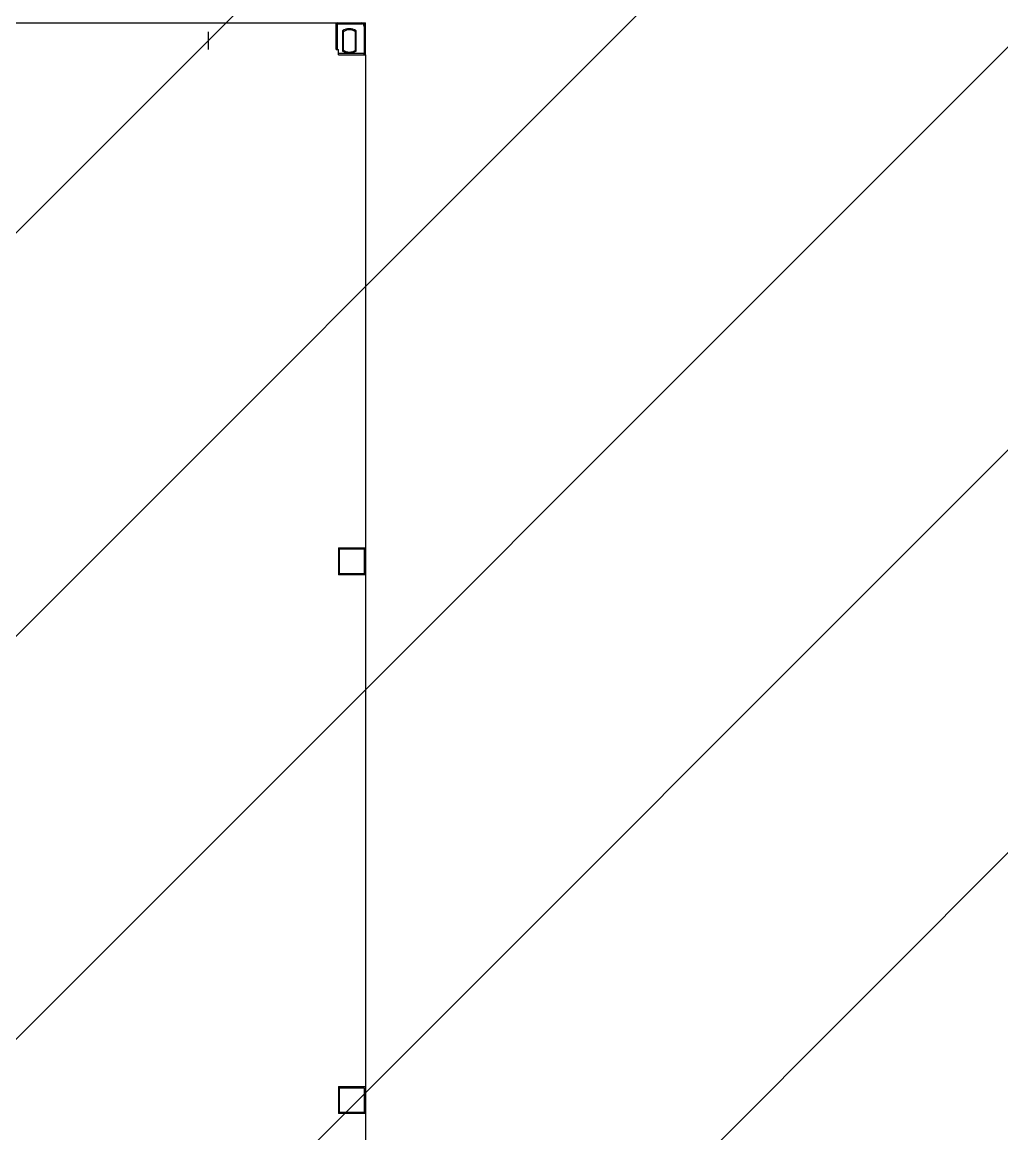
# Model space of a CAD drawing. Header units: millimetres. Extents: x -300 to 383236, y -195106 to -144646.
# Drawn here: x 63600.7 to 63928.2, y -149289.2 to -148917.8 of the extents above; entities that cross this region are included whole.
import ezdxf

# ---------------------------------------------------------------- set-up
doc = ezdxf.new("R2010")
doc.units = ezdxf.units.MM
doc.header["$LTSCALE"] = 60
doc.linetypes.add('CENTER', pattern=[2, 1.25, -0.25, 0.25, -0.25])
doc.layers.add('C_CEN', color=1, linetype='CENTER')

# ---------------------------------------------------------------- blocks, each defined once
blk = doc.blocks.new('KEY PLAN_NEW')
at = {"color": 253}
for p, q in [((-2000.62, -1071.94, 46), (-1947.1, -1071.94, 46)), ((-1947.1, -1071.94, 46), (-1943.86, -1071.94, 46)), ((-1943.86, -1075.5, 46), (-1943.86, -1071.94, 46)), ((-1947.1, -1074.94, 46), (-1946.86, -1074.94, 46)), ((-1946.86, -1075.5, 46), (-1946.86, -1074.94, 46)), ((-1943.86, -1075.5, 46), (-1943.86, -1368.38, 46)), ((-1946.86, -1130.44, 46), (-1946.86, -1133.44, 46)), ((-1946.86, -1130.44, 46), (-1943.86, -1130.44, 46)), ((-1946.74, -1133.32, 46), (-1946.74, -1130.56, 46)), ((-1946.74, -1130.56, 46), (-1943.98, -1130.56, 46)), ((-1943.98, -1130.56, 46), (-1943.98, -1133.32, 46)), ((-1943.98, -1130.56, 46), (-1943.98, -1133.32, 46)), ((-1943.86, -1130.44, 46), (-1943.86, -1133.44, 46)), ((-1943.86, -1133.44, 46), (-1946.86, -1133.44, 46)), ((-1943.98, -1133.32, 46), (-1946.74, -1133.32, 46)), ((-1946.86, -1190.44, 46), (-1946.86, -1193.44, 46)), ((-1946.86, -1190.44, 46), (-1943.86, -1190.44, 46)), ((-1946.74, -1193.32, 46), (-1946.74, -1190.56, 46)), ((-1946.74, -1190.56, 46), (-1943.98, -1190.56, 46)), ((-1943.98, -1190.56, 46), (-1943.98, -1193.32, 46)), ((-1943.98, -1190.56, 46), (-1943.98, -1193.32, 46)), ((-1943.86, -1193.44, 46), (-1946.86, -1193.44, 46)), ((-1943.98, -1193.32, 46), (-1946.74, -1193.32, 46))]:
    blk.add_line(p, q, dxfattribs=at)
at = {"color": 253, "linetype": 'Continuous'}
for p, q in [((-1947.1, -1074.94, 46), (-1947.1, -1071.94, 46)), ((-1947.1, -1072.06, 46), (-1946.98, -1072.06, 46)), ((-1946.98, -1071.94, 46), (-1946.98, -1072.06, 46)), ((-1946.98, -1074.94, 46), (-1946.98, -1072.06, 46)), ((-1946.98, -1072.06, 46), (-1944.27, -1072.06, 46)), ((-1944.27, -1072.06, 46), (-1944.27, -1071.94, 46)), ((-1943.98, -1072.06, 46), (-1943.98, -1072.06, 46)), ((-1943.98, -1072.06, 46), (-1943.98, -1072.06, 46)), ((-1946.4, -1072.84, 46), (-1946.4, -1075.1, 46)), ((-1946.28, -1075.04, 46), (-1946.28, -1072.91, 46)), ((-1945.01, -1072.91, 46), (-1945.01, -1075.04, 46)), ((-1944.89, -1075.1, 46), (-1944.89, -1072.84, 46)), ((-1943.98, -1072.35, 46), (-1943.86, -1072.35, 46)), ((-1943.98, -1072.35, 46), (-1943.98, -1075.38, 46)), ((-1943.98, -1075.38, 46), (-1946.86, -1075.38, 46)), ((-1946.86, -1075.5, 46), (-1943.86, -1075.5, 46)), ((-1943.98, -1075.5, 46), (-1943.98, -1075.38, 46)), ((-1943.98, -1075.38, 46), (-1943.86, -1075.38, 46))]:
    blk.add_line(p, q, dxfattribs=at)
for centre, radius, start, end in [((-1946.98, -1072.06, 46), 0.12, 90, 180), ((-1944.27, -1072.35, 46), 0.41, 0, 90), ((-1944.27, -1072.35, 46), 0.29, 0, 90), ((-1945.64, -1073.97, 46), 1.36, 56.2792, 123.7208), ((-1945.64, -1073.97, 46), 1.24, 59.1964, 120.8036), ((-1945.64, -1073.97, 46), 1.36, 236.2792, 303.7208), ((-1945.64, -1073.97, 46), 1.24, 239.1964, 300.8036), ((-1943.98, -1075.38, 46), 0.12, 270, 0)]:
    blk.add_arc(centre, radius, start, end, dxfattribs=at)
for points, knots in [([(-1946.28, -1072.91, 46), (-1946.28, -1072.91, 46), (-1946.28, -1072.91, 46), (-1946.28, -1072.91, 46), (-1946.28, -1072.91, 46), (-1946.28, -1072.91, 46), (-1946.28, -1072.91, 46), (-1946.28, -1072.91, 46), (-1946.28, -1072.91, 46), (-1946.28, -1072.91, 46), (-1946.28, -1072.9, 46), (-1946.29, -1072.9, 46), (-1946.29, -1072.9, 46), (-1946.29, -1072.9, 46), (-1946.29, -1072.9, 46), (-1946.29, -1072.9, 46), (-1946.3, -1072.9, 46), (-1946.3, -1072.9, 46), (-1946.3, -1072.9, 46), (-1946.3, -1072.9, 46), (-1946.3, -1072.89, 46), (-1946.3, -1072.89, 46), (-1946.31, -1072.89, 46), (-1946.31, -1072.89, 46), (-1946.32, -1072.89, 46), (-1946.32, -1072.89, 46), (-1946.32, -1072.88, 46), (-1946.32, -1072.88, 46), (-1946.32, -1072.88, 46), (-1946.32, -1072.88, 46), (-1946.33, -1072.88, 46), (-1946.33, -1072.88, 46), (-1946.34, -1072.88, 46), (-1946.34, -1072.87, 46), (-1946.35, -1072.87, 46), (-1946.35, -1072.87, 46), (-1946.35, -1072.87, 46), (-1946.35, -1072.87, 46), (-1946.36, -1072.86, 46), (-1946.36, -1072.86, 46), (-1946.36, -1072.86, 46), (-1946.36, -1072.86, 46), (-1946.37, -1072.86, 46), (-1946.37, -1072.86, 46), (-1946.38, -1072.85, 46), (-1946.38, -1072.85, 46), (-1946.39, -1072.85, 46), (-1946.39, -1072.85, 46), (-1946.39, -1072.84, 46), (-1946.39, -1072.84, 46), (-1946.39, -1072.84, 46), (-1946.4, -1072.84, 46), (-1946.4, -1072.84, 46), (-1946.4, -1072.84, 46)], [0, 0, 0, 0, 0.06206, 0.12459, 0.12459, 0.155854, 0.155854, 0.171487, 0.171487, 0.187119, 0.187119, 0.249648, 0.249648, 0.312178, 0.312178, 0.343442, 0.343442, 0.359075, 0.359075, 0.374707, 0.374707, 0.437236, 0.437236, 0.499766, 0.499766, 0.53103, 0.53103, 0.546663, 0.546663, 0.562295, 0.562295, 0.624824, 0.624824, 0.687353, 0.687353, 0.749883, 0.749883, 0.765515, 0.765515, 0.781147, 0.781147, 0.812412, 0.812412, 0.874941, 0.874941, 0.937471, 0.937471, 0.968735, 0.968735, 0.984368, 0.992184, 0.992184, 1, 1, 1, 1]), ([(-1944.89, -1072.84, 46), (-1944.89, -1072.84, 46), (-1944.89, -1072.84, 46), (-1944.89, -1072.84, 46), (-1944.89, -1072.84, 46), (-1944.89, -1072.84, 46), (-1944.89, -1072.85, 46), (-1944.9, -1072.85, 46), (-1944.9, -1072.85, 46), (-1944.91, -1072.85, 46), (-1944.91, -1072.86, 46), (-1944.92, -1072.86, 46), (-1944.92, -1072.86, 46), (-1944.92, -1072.86, 46), (-1944.93, -1072.86, 46), (-1944.93, -1072.86, 46), (-1944.93, -1072.87, 46), (-1944.93, -1072.87, 46), (-1944.93, -1072.87, 46), (-1944.94, -1072.87, 46), (-1944.94, -1072.87, 46), (-1944.95, -1072.88, 46), (-1944.95, -1072.88, 46), (-1944.96, -1072.88, 46), (-1944.96, -1072.88, 46), (-1944.96, -1072.88, 46), (-1944.96, -1072.88, 46), (-1944.96, -1072.88, 46), (-1944.97, -1072.89, 46), (-1944.97, -1072.89, 46), (-1944.97, -1072.89, 46), (-1944.97, -1072.89, 46), (-1944.98, -1072.89, 46), (-1944.98, -1072.89, 46), (-1944.99, -1072.9, 46), (-1944.99, -1072.9, 46), (-1944.99, -1072.9, 46), (-1944.99, -1072.9, 46), (-1944.99, -1072.9, 46), (-1944.99, -1072.9, 46), (-1944.99, -1072.9, 46), (-1944.99, -1072.9, 46), (-1945, -1072.9, 46), (-1945, -1072.9, 46), (-1945, -1072.91, 46), (-1945, -1072.91, 46), (-1945, -1072.91, 46), (-1945, -1072.91, 46), (-1945, -1072.91, 46), (-1945, -1072.91, 46), (-1945.01, -1072.91, 46), (-1945.01, -1072.91, 46), (-1945.01, -1072.91, 46), (-1945.01, -1072.91, 46)], [0, 0, 0, 0, 0.00782, 0.00782, 0.015639, 0.031279, 0.031279, 0.062557, 0.062557, 0.125114, 0.125114, 0.187671, 0.187671, 0.21895, 0.21895, 0.234589, 0.234589, 0.250228, 0.250228, 0.312785, 0.312785, 0.375342, 0.375342, 0.437899, 0.437899, 0.453538, 0.453538, 0.469178, 0.469178, 0.500456, 0.500456, 0.563013, 0.563013, 0.62557, 0.62557, 0.641209, 0.641209, 0.656849, 0.656849, 0.688127, 0.688127, 0.750684, 0.750684, 0.813241, 0.813241, 0.828881, 0.828881, 0.84452, 0.84452, 0.875798, 0.875798, 0.938355, 1, 1, 1, 1]), ([(-1946.28, -1075.04, 46), (-1946.28, -1075.04, 46), (-1946.28, -1075.04, 46), (-1946.28, -1075.04, 46), (-1946.28, -1075.04, 46), (-1946.28, -1075.04, 46), (-1946.28, -1075.04, 46), (-1946.28, -1075.04, 46), (-1946.28, -1075.04, 46), (-1946.28, -1075.04, 46), (-1946.28, -1075.04, 46), (-1946.29, -1075.04, 46), (-1946.29, -1075.05, 46), (-1946.29, -1075.05, 46), (-1946.29, -1075.05, 46), (-1946.29, -1075.05, 46), (-1946.3, -1075.05, 46), (-1946.3, -1075.05, 46), (-1946.3, -1075.05, 46), (-1946.3, -1075.05, 46), (-1946.3, -1075.05, 46), (-1946.3, -1075.05, 46), (-1946.31, -1075.06, 46), (-1946.31, -1075.06, 46), (-1946.32, -1075.06, 46), (-1946.32, -1075.06, 46), (-1946.32, -1075.06, 46), (-1946.32, -1075.06, 46), (-1946.32, -1075.06, 46), (-1946.32, -1075.06, 46), (-1946.33, -1075.07, 46), (-1946.33, -1075.07, 46), (-1946.34, -1075.07, 46), (-1946.34, -1075.07, 46), (-1946.35, -1075.08, 46), (-1946.35, -1075.08, 46), (-1946.35, -1075.08, 46), (-1946.35, -1075.08, 46), (-1946.36, -1075.08, 46), (-1946.36, -1075.08, 46), (-1946.36, -1075.09, 46), (-1946.36, -1075.09, 46), (-1946.37, -1075.09, 46), (-1946.37, -1075.09, 46), (-1946.38, -1075.09, 46), (-1946.38, -1075.1, 46), (-1946.39, -1075.1, 46), (-1946.39, -1075.1, 46), (-1946.39, -1075.1, 46), (-1946.39, -1075.1, 46), (-1946.39, -1075.1, 46), (-1946.4, -1075.1, 46), (-1946.4, -1075.1, 46), (-1946.4, -1075.1, 46)], [0, 0, 0, 0, 0.06206, 0.12459, 0.12459, 0.155854, 0.155854, 0.171487, 0.171487, 0.187119, 0.187119, 0.249648, 0.249648, 0.312178, 0.312178, 0.343442, 0.343442, 0.359075, 0.359075, 0.374707, 0.374707, 0.437236, 0.437236, 0.499766, 0.499766, 0.53103, 0.53103, 0.546663, 0.546663, 0.562295, 0.562295, 0.624824, 0.624824, 0.687353, 0.687353, 0.749883, 0.749883, 0.765515, 0.765515, 0.781147, 0.781147, 0.812412, 0.812412, 0.874941, 0.874941, 0.937471, 0.937471, 0.968735, 0.968735, 0.984368, 0.992184, 0.992184, 1, 1, 1, 1]), ([(-1944.89, -1075.1, 46), (-1944.89, -1075.1, 46), (-1944.89, -1075.1, 46), (-1944.89, -1075.1, 46), (-1944.89, -1075.1, 46), (-1944.89, -1075.1, 46), (-1944.89, -1075.1, 46), (-1944.9, -1075.1, 46), (-1944.9, -1075.1, 46), (-1944.91, -1075.09, 46), (-1944.91, -1075.09, 46), (-1944.92, -1075.09, 46), (-1944.92, -1075.09, 46), (-1944.92, -1075.09, 46), (-1944.93, -1075.08, 46), (-1944.93, -1075.08, 46), (-1944.93, -1075.08, 46), (-1944.93, -1075.08, 46), (-1944.93, -1075.08, 46), (-1944.94, -1075.08, 46), (-1944.94, -1075.07, 46), (-1944.95, -1075.07, 46), (-1944.95, -1075.07, 46), (-1944.96, -1075.07, 46), (-1944.96, -1075.06, 46), (-1944.96, -1075.06, 46), (-1944.96, -1075.06, 46), (-1944.96, -1075.06, 46), (-1944.97, -1075.06, 46), (-1944.97, -1075.06, 46), (-1944.97, -1075.06, 46), (-1944.97, -1075.06, 46), (-1944.98, -1075.05, 46), (-1944.98, -1075.05, 46), (-1944.99, -1075.05, 46), (-1944.99, -1075.05, 46), (-1944.99, -1075.05, 46), (-1944.99, -1075.05, 46), (-1944.99, -1075.05, 46), (-1944.99, -1075.05, 46), (-1944.99, -1075.05, 46), (-1944.99, -1075.05, 46), (-1945, -1075.04, 46), (-1945, -1075.04, 46), (-1945, -1075.04, 46), (-1945, -1075.04, 46), (-1945, -1075.04, 46), (-1945, -1075.04, 46), (-1945, -1075.04, 46), (-1945, -1075.04, 46), (-1945.01, -1075.04, 46), (-1945.01, -1075.04, 46), (-1945.01, -1075.04, 46), (-1945.01, -1075.04, 46)], [0, 0, 0, 0, 0.00782, 0.00782, 0.015639, 0.031279, 0.031279, 0.062557, 0.062557, 0.125114, 0.125114, 0.187671, 0.187671, 0.21895, 0.21895, 0.234589, 0.234589, 0.250228, 0.250228, 0.312785, 0.312785, 0.375342, 0.375342, 0.437899, 0.437899, 0.453538, 0.453538, 0.469178, 0.469178, 0.500456, 0.500456, 0.563013, 0.563013, 0.62557, 0.62557, 0.641209, 0.641209, 0.656849, 0.656849, 0.688127, 0.688127, 0.750684, 0.750684, 0.813241, 0.813241, 0.828881, 0.828881, 0.84452, 0.84452, 0.875798, 0.875798, 0.938355, 1, 1, 1, 1])]:
    blk.add_open_spline(points, degree=3, knots=knots, dxfattribs=at)
at = {"layer": 'C_CEN', "color": 253}
blk.add_line((-1961.38, -982.94), (-1961.38, -1074.94), dxfattribs=at)

msp = doc.modelspace()

# ---------------------------------------------------------------- hatches: boundary and pattern name
h = msp.add_hatch()
h.set_pattern_fill('ANSI31', color=3, scale=30)
h.set_pattern_definition([(45, (57875.68, -304771.26), (-67.35192, 67.35192), [])])
h.paths.add_polyline_path([(64641.92, -151163.33), (61140.42, -151163.33), (61140.42, -148265.62), (64641.92, -148265.62)])

# ---------------------------------------------------------------- block references
at = {"xscale": 3, "yscale": 3, "zscale": 3}
msp.add_blockref('KEY PLAN_NEW', (69547.03, -145702.13), dxfattribs=at)

doc.saveas('drawing.dxf')
